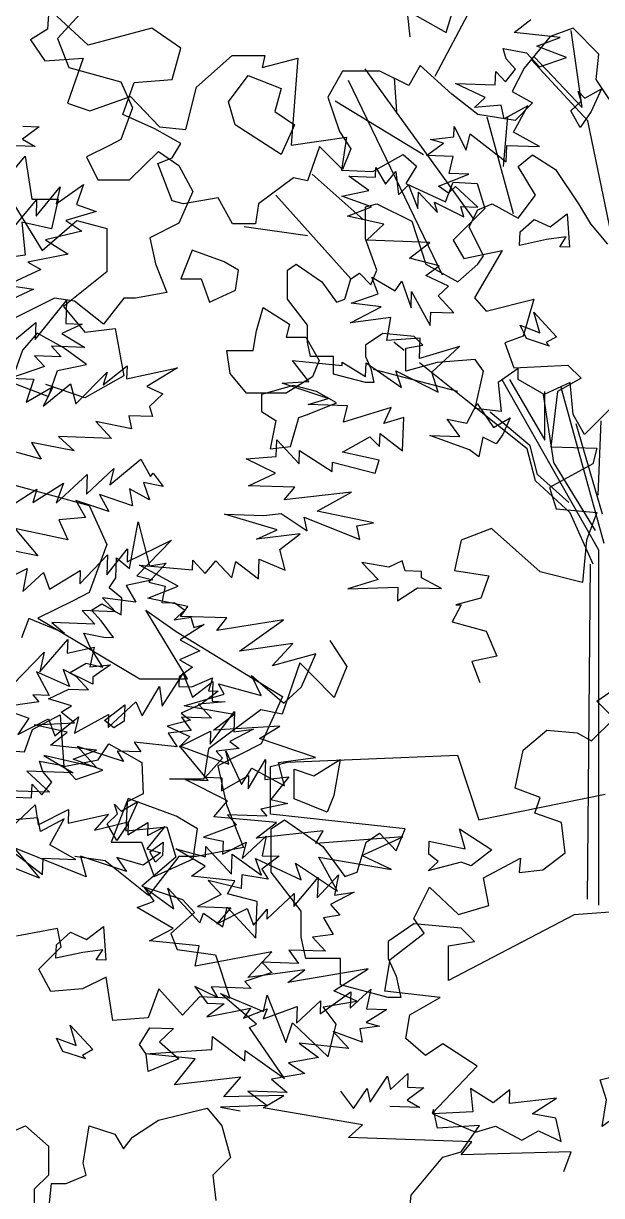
# Model space of a CAD drawing. Header units: inches. Extents: x 11.9 to 85.3, y 21.1 to 37.4.
# Drawn here: x 53.6167 to 53.8244, y 23.2043 to 23.6256 of the extents above; entities that cross this region are included whole.
import ezdxf

# ---------------------------------------------------------------- set-up
doc = ezdxf.new("R2010")
doc.units = ezdxf.units.IN
doc.header["$MEASUREMENT"] = 0
doc.layers.add('CAY', color=94, linetype='Continuous')
doc.layers.add('CAY-3', color=61, linetype='Continuous')

# ---------------------------------------------------------------- blocks, each defined once
blk = doc.blocks.new('A$C76451831')
at = {"layer": 'CAY'}
for p, q in [((4659.22, 1729.96), (4665.97, 1767.35)), ((4665.97, 1767.35), (4675.16, 1732.12)), ((4648.09, 1722.64), (4648.64, 1738.49)), ((4648.64, 1738.49), (4659.22, 1729.96)), ((4688.38, 1734.38), (4674.7, 1718.99)), ((4675.16, 1732.12), (4688.38, 1734.38)), ((4642.83, 1714.67), (4648.09, 1722.64)), ((4674.7, 1718.99), (4687.73, 1715.82)), ((4652.95, 1706.15), (4642.83, 1714.67)), ((4687.73, 1715.82), (4685.01, 1702.77)), ((4628.6, 1696.58), (4636.94, 1701.73)), ((4636.94, 1701.73), (4652.49, 1693.02)), ((4652.49, 1693.02), (4652.95, 1706.15)), ((4685.01, 1702.77), (4695.42, 1702.4)), ((4695.42, 1702.4), (4703.37, 1696.69)), ((4636.46, 1688.14), (4628.6, 1696.58)), ((4703.37, 1696.69), (4694.94, 1688.82)), ((4694.94, 1688.82), (4708.16, 1691.08)), ((4708.16, 1691.08), (4710.59, 1682.83)), ((4646.41, 1674.65), (4636.46, 1688.14)), ((4718.84, 1685.27), (4699.82, 1672.78)), ((4710.59, 1682.83), (4718.84, 1685.27)), ((4627.57, 1667.15), (4622.52, 1678.2)), ((4622.52, 1678.2), (4638.72, 1674.92)), ((4638.72, 1674.92), (4646.41, 1674.65)), ((4699.82, 1672.78), (4715.38, 1664.08)), ((4637.88, 1650.92), (4627.57, 1667.15)), ((4715.38, 1664.08), (4699.27, 1656.94)), ((4610.99, 1646.42), (4624.4, 1654.11)), ((4624.4, 1654.11), (4637.88, 1650.92)), ((4699.27, 1656.94), (4709.49, 1651.14)), ((4616.33, 1643.51), (4610.99, 1646.42)), ((4626.37, 1632.73), (4616.33, 1643.51)), ((4698.79, 1643.35), (4698.52, 1635.65)), ((4709.49, 1651.14), (4698.79, 1643.35)), ((4594.41, 1625.69), (4610.53, 1633.29)), ((4610.53, 1633.29), (4626.37, 1632.73)), ((4698.52, 1635.65), (4708.93, 1635.29)), ((4708.93, 1635.29), (4725.5, 1642.42)), ((4725.5, 1642.42), (4722.42, 1632.1)), ((4612.79, 1620.06), (4594.41, 1625.69)), ((4730.11, 1631.83), (4716.61, 1621.42)), ((4722.42, 1632.1), (4730.11, 1631.83)), ((4604.45, 1614.91), (4612.79, 1620.06)), ((4615.03, 1606.38), (4604.45, 1614.91)), ((4716.61, 1621.42), (4700.5, 1614.28)), ((4723.65, 1589.44), (4743.14, 1615.51)), ((4743.14, 1615.51), (4742.57, 1599.21)), ((4582.8, 1604.79), (4615.03, 1606.38)), ((4708, 1608.58), (4689.26, 1603.79)), ((4700.5, 1614.28), (4708, 1608.58)), ((4609.33, 1598.88), (4582.8, 1604.79)), ((4595.82, 1588.47), (4609.33, 1598.88)), ((4689.26, 1603.79), (4707.54, 1595.45)), ((4699.56, 1587.56), (4724.01, 1599.86)), ((4724.01, 1599.86), (4723.65, 1589.44)), ((4758.5, 1601.37), (4739.58, 1591.61)), ((4742.57, 1599.21), (4758.5, 1601.37)), ((4632.84, 1584.45), (4595.82, 1588.47)), ((4707.54, 1595.45), (4699.56, 1587.56)), ((4739.58, 1591.61), (4747.09, 1585.91)), ((4614.02, 1577.41), (4632.84, 1584.45)), ((4637.72, 1568.42), (4614.02, 1577.41)), ((4733.68, 1578.21), (4720, 1562.82)), ((4747.09, 1585.91), (4728.44, 1583.84)), ((4728.44, 1583.84), (4733.68, 1578.21)), ((4754.11, 1553.47), (4768.07, 1577.01)), ((4768.07, 1577.01), (4767.52, 1561.16)), ((4587.22, 1575.62), (4605.68, 1572.26)), ((4589.65, 1567.38), (4587.22, 1575.62)), ((4605.68, 1572.26), (4616.16, 1561.01)), ((4616.16, 1561.01), (4637.72, 1568.42)), ((4589, 1548.81), (4597.06, 1558.96)), ((4597.06, 1558.96), (4589.65, 1567.38)), ((4720, 1562.82), (4733.12, 1562.37)), ((4732.76, 1551.95), (4754.49, 1564.34)), ((4733.12, 1562.37), (4732.76, 1551.95)), ((4754.49, 1564.34), (4754.11, 1553.47)), ((4767.52, 1561.16), (4786.63, 1563.22)), ((4786.63, 1563.22), (4772.4, 1545.13)), ((4580.76, 1546.38), (4581.14, 1557.25)), ((4581.14, 1557.25), (4589, 1548.81)), ((4549.08, 1547.49), (4580.76, 1546.38)), ((4785.88, 1541.94), (4764.42, 1537.25)), ((4772.4, 1545.13), (4785.88, 1541.94)), ((4585.64, 1530.34), (4564.27, 1528.37)), ((4587.97, 1519.38), (4585.64, 1530.34)), ((4769.21, 1531.64), (4737.53, 1532.75)), ((4737.53, 1532.75), (4744.95, 1524.78)), ((4764.42, 1537.25), (4769.21, 1531.64)), ((4606.91, 1529.6), (4587.97, 1519.38)), ((4595.3, 1508.7), (4606.91, 1529.6)), ((4744.95, 1524.78), (4718.32, 1514.83)), ((4718.32, 1514.83), (4734.07, 1511.56)), ((4734.07, 1511.56), (4733.7, 1501.15)), ((4749.45, 1497.88), (4768.66, 1515.79)), ((4768.66, 1515.79), (4765.39, 1500.04)), ((4560.81, 1507.18), (4589.49, 1484.87)), ((4616.2, 1497.09), (4595.3, 1508.7)), ((4733.7, 1501.15), (4752.62, 1510.91)), ((4752.62, 1510.91), (4749.45, 1497.88)), ((4589.49, 1484.87), (4589.95, 1498.01)), ((4589.95, 1498.01), (4616.2, 1497.09)), ((4778.96, 1499.57), (4765.01, 1489.17)), ((4765.39, 1500.04), (4778.96, 1499.57)), ((4748.99, 1484.74), (4748.61, 1473.88)), ((4770.17, 1481.29), (4748.99, 1484.74)), ((4765.01, 1489.17), (4770.17, 1481.29)), ((4809.52, 1466.31), (4826.48, 1484.76)), ((4826.48, 1484.76), (4823.2, 1468.55)), ((4722.1, 1480.24), (4732.58, 1469)), ((4748.61, 1473.88), (4722.1, 1480.24)), ((4790.7, 1459.26), (4810.09, 1482.61)), ((4810.09, 1482.61), (4809.52, 1466.31)), ((4732.58, 1469), (4713.66, 1459.23)), ((4769.05, 1449.14), (4791.06, 1469.68)), ((4791.06, 1469.68), (4790.7, 1459.26)), ((4839.13, 1470.72), (4820.21, 1460.95)), ((4823.2, 1468.55), (4839.13, 1470.72)), ((4713.66, 1459.23), (4740.37, 1458.3)), ((4740.37, 1458.3), (4729.04, 1445.55)), ((4729.04, 1445.55), (4753.49, 1457.84)), ((4753.49, 1457.84), (4758.46, 1444.52)), ((4758.46, 1444.52), (4769.33, 1457.29)), ((4769.33, 1457.29), (4769.05, 1449.14)), ((4820.21, 1460.95), (4827.62, 1452.53)), ((4827.62, 1452.53), (4814.4, 1450.27)), ((4814.4, 1450.27), (4822.09, 1436.86)), ((4822.09, 1436.86), (4805.7, 1434.71)), ((4805.7, 1434.71), (4816.18, 1423.46)), ((4786.77, 1424.49), (4794.55, 1413.79)), ((4816.18, 1423.46), (4786.77, 1424.49)), ((4794.55, 1413.79), (4765.13, 1414.82)), ((4765.13, 1414.82), (4772.99, 1406.39)), ((4772.99, 1406.39), (4751.45, 1399.43)), ((4751.45, 1399.43), (4756.69, 1393.81)), ((4711.43, 1395.39), (4721.38, 1381.9)), ((4729.7, 1386.59), (4711.43, 1395.39)), ((4724.56, 1394.93), (4729.7, 1386.59)), ((4756.69, 1393.81), (4724.56, 1394.93)), ((4811.71, 1373.3), (4836.35, 1391.03)), ((4835.89, 1377.9), (4852.29, 1393.19)), ((4836.35, 1391.03), (4835.89, 1377.9)), ((4852.29, 1393.19), (4849.02, 1377.44)), ((4734.96, 1381.42), (4721, 1371.03)), ((4721.38, 1381.9), (4734.96, 1381.42)), ((4792.87, 1365.8), (4812.08, 1383.71)), ((4812.08, 1383.71), (4811.71, 1373.3)), ((4721, 1371.03), (4756.14, 1377.96)), ((4756.14, 1377.96), (4750.42, 1370)), ((4750.42, 1370), (4769.26, 1377.5)), ((4766.26, 1369.45), (4793.35, 1379.38)), ((4769.26, 1377.5), (4766.26, 1369.45)), ((4793.35, 1379.38), (4792.87, 1365.8)), ((4865.31, 1376.87), (4848.64, 1366.57)), ((4849.02, 1377.44), (4865.31, 1376.87)), ((4859.4, 1363.48), (4843.47, 1361.31)), ((4843.47, 1361.31), (4845.37, 1350.82)), ((4848.64, 1366.57), (4859.4, 1363.48)), ((4822.1, 1359.34), (4834.77, 1345.75)), ((4845.37, 1350.82), (4822.1, 1359.34)), ((4834.77, 1345.75), (4795.03, 1349.86)), ((4795.03, 1349.86), (4810.5, 1338.44)), ((4810.5, 1338.44), (4786.33, 1334.29)), ((4786.33, 1334.29), (4799.63, 1325.67)), ((4799.63, 1325.67), (4772.73, 1321.17)), ((4868.06, 1312.85), (4882.1, 1325.51)), ((4882.1, 1325.51), (4881.72, 1314.64)), ((4772.73, 1321.17), (4785.5, 1310.3)), ((4851.84, 1302.54), (4865.71, 1323.36)), ((4865.71, 1323.36), (4868.06, 1312.85)), ((4894.84, 1314.18), (4881.35, 1304.23)), ((4881.72, 1314.64), (4894.84, 1314.18)), ((4753.81, 1311.4), (4769.28, 1299.98)), ((4785.5, 1310.3), (4753.81, 1311.4)), ((4828.14, 1311.53), (4838.52, 1297.56)), ((4838.52, 1297.56), (4849.5, 1313.5)), ((4849.5, 1313.5), (4851.84, 1302.54)), ((4682.3, 1288.37), (4721.22, 1297.81)), ((4721.22, 1297.81), (4733.01, 1283.65)), ((4769.28, 1299.98), (4732.07, 1298.56)), ((4732.07, 1298.56), (4747.83, 1295.74)), ((4891.57, 1298.43), (4867.58, 1299.27)), ((4881.35, 1304.23), (4891.57, 1298.43)), ((4661.47, 1274.61), (4682.3, 1288.37)), ((4554.94, 1274.61), (4575.78, 1283.65)), ((4575.78, 1283.65), (4594.25, 1267.53)), ((4622.16, 1253.76), (4626.88, 1283.65)), ((4626.88, 1283.65), (4647.32, 1276.97)), ((4647.32, 1276.97), (4654.39, 1265.17)), ((4733.01, 1283.65), (4740.09, 1258.48)), ((4594.25, 1267.53), (4594.25, 1244.33)), ((4654.39, 1265.17), (4661.47, 1274.61)), ((4740.09, 1258.48), (4725.93, 1244.33)), ((4624.52, 1244.33), (4622.16, 1253.76)), ((4594.25, 1244.33), (4582.85, 1232.92)), ((4608.4, 1237.64), (4624.52, 1244.33)), ((4725.93, 1244.33), (4728.29, 1223.88)), ((4582.85, 1232.92), (4582.85, 1212.08)), ((4594.25, 1214.44), (4596.61, 1237.64)), ((4596.61, 1237.64), (4608.4, 1237.64)), ((5019.17, 937.2), (4991.66, 907.32)), ((5357.2, 912.14), (5370.71, 922.55)), ((5394.22, 908.13), (5357.2, 912.14)), ((4991.66, 907.32), (5000.7, 884.12)), ((5375.39, 901.08), (5394.22, 908.13)), ((5399.1, 892.09), (5375.39, 901.08)), ((5351.03, 891.05), (5348.6, 899.29)), ((5348.6, 899.29), (5367.06, 895.93)), ((5367.06, 895.93), (5377.54, 884.68)), ((5377.54, 884.68), (5399.1, 892.09)), ((5000.7, 884.12), (5042.37, 872.71)), ((5350.38, 872.48), (5358.44, 882.63)), ((5358.44, 882.63), (5351.03, 891.05)), ((5342.14, 870.05), (5342.52, 880.92)), ((5342.52, 880.92), (5350.38, 872.48)), ((5042.37, 872.71), (5051.8, 851.87)), ((5310.45, 871.16), (5342.14, 870.05)), ((5334.08, 859.91), (5310.45, 871.16)), ((5325.65, 852.04), (5334.08, 859.91)), ((5051.8, 851.87), (5042.37, 826.31)), ((5347.01, 854.01), (5325.65, 852.04)), ((5349.35, 843.05), (5347.01, 854.01)), ((5368.29, 853.27), (5349.35, 843.05)), ((5356.68, 832.37), (5368.29, 853.27)), ((2133.95, 774.01), (2125.31, 835.75)), ((5308.97, 828.6), (5309.25, 836.75)), ((5309.25, 836.75), (5319.01, 817.82)), ((5042.37, 826.31), (5033.32, 821.59)), ((5290.32, 826.53), (5308.97, 828.6)), ((5300.63, 823.45), (5290.32, 826.53)), ((5319.01, 817.82), (5322.19, 830.85)), ((5322.19, 830.85), (5350.86, 808.55)), ((5377.57, 820.76), (5356.68, 832.37)), ((5033.32, 821.59), (5014.85, 812.55)), ((5049.44, 794.06), (5072.63, 816.87)), ((5072.63, 816.87), (5088.75, 805.47)), ((5287.14, 813.49), (5300.63, 823.45)), ((5350.86, 808.55), (5351.32, 821.68)), ((5351.32, 821.68), (5377.57, 820.76)), ((2138.67, 763.39), (2093.47, 812.15)), ((2095.82, 814.51), (2133.95, 774.01)), ((5014.85, 812.55), (5023.89, 794.06)), ((5308.42, 812.75), (5287.14, 813.49)), ((5305.23, 799.26), (5308.42, 812.75)), ((2047.68, 684.5), (1960.21, 805.07)), ((1985.76, 770.86), (1983.84, 797.94)), ((5088.75, 805.47), (5100.15, 784.63)), ((5246.21, 796.33), (5246.48, 804.03)), ((5246.48, 804.03), (5254.17, 790.62)), ((5254.17, 790.62), (5262.68, 800.75)), ((5262.68, 800.75), (5264.75, 782.09)), ((5296.71, 789.13), (5321.07, 798.71)), ((5321.07, 798.71), (5305.23, 799.26)), ((2022.33, 639.81), (1946.85, 795.64)), ((5023.89, 794.06), (5049.44, 794.06)), ((5240.86, 785.64), (5224.94, 797.08)), ((5224.94, 797.08), (5246.21, 796.33)), ((5264.75, 782.09), (5272.73, 789.97)), ((5272.73, 789.97), (5280.23, 771.12)), ((5304.67, 783.41), (5296.71, 789.13)), ((5310.29, 788.66), (5304.67, 783.41)), ((5328.3, 772.16), (5310.29, 788.66)), ((2006.99, 736.26), (1936.23, 779.12)), ((4951.7, 782.9), (4979.41, 737.48)), ((5100.15, 784.63), (5088.75, 759.46)), ((5219.39, 780.95), (5240.86, 785.64)), ((5243.11, 772.42), (5219.39, 780.95)), ((5280.23, 771.12), (5280.68, 784.25)), ((5280.68, 784.25), (5295.97, 767.85)), ((5223.82, 764.93), (5243.11, 772.42)), ((5295.97, 767.85), (5293.54, 776.09)), ((5293.54, 776.09), (5317.15, 764.39)), ((5314.72, 772.64), (5328.3, 772.16)), ((5317.15, 764.39), (5314.72, 772.64)), ((2079.11, 689.01), (2057.88, 766.34)), ((2071.06, 726.82), (2074.45, 766.86)), ((2157.54, 671.77), (2138.67, 763.39)), ((4979.41, 737.48), (5007.12, 761.66)), ((5007.12, 761.66), (5031.3, 755.18)), ((5253.05, 758.47), (5223.82, 764.93)), ((5031.3, 755.18), (5031.3, 720.37)), ((5088.75, 759.46), (5065.56, 747.66)), ((5239.46, 745.8), (5253.05, 758.47)), ((5065.56, 747.66), (5070.27, 726.82)), ((5289.7, 744.04), (5239.46, 745.8)), ((5273.4, 731.46), (5289.7, 744.04)), ((5070.27, 726.82), (5079.31, 704.01)), ((5297.2, 725.19), (5273.4, 731.46)), ((5286.51, 717.41), (5297.2, 725.19)), ((1958.78, 684.36), (1917.81, 720.82)), ((5031.3, 720.37), (4996.51, 692.65)), ((5248.39, 702.87), (5243.42, 716.19)), ((5243.42, 716.19), (5262.06, 705.11)), ((5304.79, 709.06), (5286.51, 717.41)), ((1948.81, 636.77), (1888.67, 704.01)), ((5079.31, 704.01), (5054.16, 699.29)), ((5262.06, 705.11), (5267.32, 713.09)), ((5267.32, 713.09), (5274.73, 691.52)), ((5274.73, 691.52), (5275.19, 704.66)), ((5275.19, 704.66), (5290.09, 677.39)), ((5296.36, 701.2), (5304.79, 709.06)), ((4989.3, 699.29), (4952.35, 680.81)), ((5005.42, 696.93), (4989.3, 699.29)), ((5028.61, 678.45), (5005.42, 696.93)), ((5044.72, 699.29), (5028.61, 678.45)), ((5054.16, 699.29), (5044.72, 699.29)), ((5226.83, 695.46), (5248.39, 702.87)), ((5250.74, 692.36), (5226.83, 695.46)), ((5309.03, 687.61), (5296.36, 701.2)), ((4996.51, 692.65), (5013.61, 672.01)), ((5226.28, 679.62), (5250.74, 692.36)), ((5290.09, 677.39), (5290.47, 688.25)), ((5290.47, 688.25), (5309.03, 687.61)), ((1914.22, 671.37), (1863.51, 678.45)), ((5258.6, 683.93), (5226.28, 679.62)), ((5255.24, 665.46), (5258.6, 683.93)), ((5013.61, 672.01), (5037.78, 674.95)), ((5037.78, 674.95), (5044.86, 637.2)), ((5282.04, 667.24), (5255.24, 665.46)), ((5281.47, 650.94), (5282.04, 667.24)), ((5313.53, 660.7), (5281.47, 650.94)), ((5291.51, 640.16), (5313.53, 660.7)), ((5179.91, 649.5), (5219.64, 645.39)), ((5192.92, 632.73), (5179.91, 649.5)), ((5219.64, 645.39), (5219.74, 648.11)), ((5219.74, 648.11), (5238.37, 636.58)), ((5238.37, 636.58), (5238.75, 647.45)), ((5238.75, 647.45), (5267.07, 627.87)), ((5262.55, 641.18), (5296.39, 624.13)), ((5267.07, 627.87), (5262.55, 641.18)), ((5296.39, 624.13), (5291.51, 640.16)), ((5013.61, 619.51), (4982.36, 630.13)), ((5044.86, 637.2), (5013.61, 619.51)), ((5171.57, 631.21), (5192.92, 632.73)), ((5208.3, 619.04), (5171.57, 631.21)), ((5192.27, 614.16), (5208.3, 619.04)), ((5223.95, 613.06), (5192.27, 614.16)), ((5220.78, 600.02), (5223.95, 613.06)), ((5258.8, 611.84), (5220.78, 600.02)), ((5252.91, 598.9), (5258.8, 611.84)), ((5268.94, 603.78), (5252.91, 598.9)), ((5268.01, 577.07), (5268.94, 603.78)), ((1991.49, 579.54), (1983.4, 586.04)), ((5166.8, 572.44), (5167.27, 586.02)), ((5167.27, 586.02), (5185.18, 566.81)), ((5219.94, 576.02), (5241.67, 588.41)), ((5241.67, 588.41), (5249.55, 580.43)), ((5249.55, 580.43), (5249.91, 590.84)), ((5249.91, 590.84), (5268.01, 577.07)), ((5185.18, 566.81), (5185.54, 577.23)), ((5185.54, 577.23), (5211.69, 560.45)), ((5249.17, 569.56), (5219.94, 576.02)), ((2034.5, 546.71), (1966.89, 564.41)), ((2041.19, 539.64), (2003.71, 569.74)), ((5142.71, 570.56), (5166.8, 572.44)), ((5166.34, 559.31), (5142.71, 570.56)), ((5211.69, 560.45), (5211.96, 568.14)), ((5211.96, 568.14), (5246.09, 559.24)), ((5246.09, 559.24), (5249.17, 569.56)), ((2147.32, 419.7), (2069.92, 556.01)), ((2075.78, 556.15), (2104.08, 507.78)), ((5144.69, 549.18), (5166.34, 559.31)), ((2104.08, 507.78), (2104.08, 546.71)), ((2151.64, 424.81), (2117.3, 549.89)), ((5181.8, 547.89), (5144.69, 549.18)), ((5173.29, 537.76), (5181.8, 547.89)), ((2089.93, 500.71), (2041.19, 539.64)), ((2102.9, 544.36), (2111.16, 489.69)), ((5226.98, 544.04), (5173.29, 537.76)), ((5199.71, 528.68), (5226.98, 544.04)), ((2092.29, 503.06), (2060.45, 530.2)), ((5125.31, 526.29), (5156.99, 525.18)), ((5167.47, 513.94), (5125.31, 526.29)), ((5156.99, 525.18), (5170.65, 526.97)), ((5170.65, 526.97), (5191.46, 513.1)), ((5244.7, 519.4), (5199.71, 528.68)), ((2150.46, 448.4), (2129.24, 520.76)), ((2146.93, 463.74), (2149.28, 523.12)), ((5189.12, 524.06), (5233.82, 506.18)), ((5191.46, 513.1), (5189.12, 524.06)), ((5231.48, 517.14), (5244.7, 519.4)), ((5233.82, 506.18), (5231.48, 517.14)), ((5150.9, 506.35), (5167.47, 513.94)), ((5185.94, 510.57), (5150.9, 506.35)), ((5169.64, 497.99), (5185.94, 510.57)), ((2096.61, 475.14), (2089.93, 500.71)), ((2098.18, 480.26), (2092.29, 503.06)), ((5174.04, 481.52), (5169.64, 497.99)), ((2111.16, 489.69), (2144.57, 435.43)), ((5099.74, 481.85), (5100.01, 489.54)), ((5100.01, 489.54), (5110.05, 478.77)), ((5110.05, 478.77), (5118.57, 488.9)), ((5118.57, 488.9), (5131.23, 475.31)), ((5131.23, 475.31), (5134.41, 488.34)), ((5134.41, 488.34), (5152.5, 474.56)), ((5152.5, 474.56), (5153.06, 490.41)), ((5153.06, 490.41), (5174.04, 481.52)), ((2123.34, 457.84), (2098.18, 480.26)), ((5057.27, 485.6), (5099.74, 481.85)), ((5088.4, 468.64), (5057.27, 485.6)), ((2124.52, 449.58), (2096.61, 475.14)), ((5064.05, 459.07), (5088.4, 468.64)), ((5096, 452.51), (5064.05, 459.07)), ((5090.28, 444.55), (5096, 452.51)), ((2142.99, 408.29), (2124.52, 449.58)), ((5062.55, 449.63), (5086.72, 432.52)), ((5127.39, 443.26), (5090.28, 444.55)), ((5119.34, 433.11), (5127.39, 443.26)), ((5172.65, 441.67), (5119.34, 433.11)), ((5137.34, 416.61), (5172.65, 441.67)), ((5180.15, 422.83), (5137.34, 416.61)), ((5163.66, 404.81), (5180.15, 422.83)), ((2147.32, 135.38), (2147.32, 419.7)), ((5198.44, 414.48), (5163.66, 404.81)), ((5187.1, 388.13), (5198.44, 414.48)), ((2138.28, 140.1), (2140.64, 408.29)), ((5154.68, 381.1), (5147.08, 397.23)), ((5147.08, 397.23), (5173.04, 375.02)), ((5120.57, 390.45), (5154.68, 381.1)), ((5125.26, 382.13), (5120.57, 390.45)), ((5173.04, 375.02), (5187.1, 388.13)), ((5093.21, 372.82), (5125.26, 382.13)), ((5171.94, 380.31), (5154.84, 342.56)), ((5132.85, 366), (5093.21, 372.82)), ((5116.55, 353.42), (5132.85, 366)), ((5169.68, 356.55), (5116.55, 353.42)), ((5153.48, 346.69), (5169.68, 356.55)), ((5112.43, 313.22), (5089.38, 340.77)), ((5089.38, 340.77), (5128.75, 326.25)), ((5154.84, 342.56), (5120.06, 324.86)), ((5198.26, 331.53), (5153.48, 346.69)), ((5126.39, 336.76), (5139.05, 310.02)), ((5128.75, 326.25), (5126.39, 336.76)), ((5168.67, 327.57), (5198.26, 331.53)), ((5120.06, 324.86), (5127.13, 293.6)), ((5139.05, 310.02), (5147.21, 322.88)), ((5147.21, 322.88), (5173.45, 308.82)), ((5173.45, 308.82), (5168.67, 327.57)), ((5093.87, 313.86), (5112.43, 313.22)), ((5127.72, 296.82), (5093.87, 313.86)), ((5116.85, 284.05), (5127.72, 296.82)), ((5127.13, 293.6), (5140.69, 259.39)), ((5166.99, 279.58), (5116.85, 284.05)), ((5150.69, 267), (5166.99, 279.58)), ((5204.37, 272.83), (5150.69, 267)), ((5198.57, 262.61), (5204.37, 272.83)), ((5268.09, 267.89), (5198.57, 262.61)), ((5235.4, 253.16), (5268.09, 267.89)), ((5110.03, 244.39), (5086.5, 258.36)), ((5086.5, 258.36), (5110.3, 252.09)), ((5140.69, 259.39), (5102.96, 252.31)), ((5110.3, 252.09), (5110.58, 260.24)), ((5110.58, 260.24), (5131.11, 238.22)), ((5131.11, 238.22), (5131.66, 254.07)), ((5131.66, 254.07), (5155.1, 237.38)), ((5029.84, 248.77), (5005.67, 252.31)), ((5064.63, 221.05), (5029.84, 248.77)), ((5088.81, 252.31), (5064.63, 221.05)), ((5102.96, 252.31), (5088.81, 252.31)), ((5098.88, 236.62), (5110.03, 244.39)), ((5155.1, 237.38), (5150.12, 250.7)), ((5150.12, 250.7), (5186.68, 233.56)), ((5186.68, 233.56), (5182.16, 246.86)), ((5182.16, 246.86), (5215.82, 224.38)), ((5200.91, 251.65), (5259.03, 241.91)), ((5215.82, 224.38), (5200.91, 251.65)), ((5259.03, 241.91), (5235.4, 253.16)), ((5133.64, 232.69), (5098.88, 236.62)), ((5069.17, 216.35), (5061.4, 227.51)), ((5061.4, 227.51), (5084.82, 210.37)), ((5079.96, 226.86), (5105.73, 199.21)), ((5084.82, 210.37), (5079.96, 226.86)), ((5127.84, 222.47), (5133.64, 232.69)), ((5055.4, 211.39), (5069.17, 216.35)), ((5151.64, 216.19), (5127.84, 222.47)), ((5150.61, 186.76), (5151.64, 216.19)), ((5084.27, 194.52), (5055.4, 211.39)), ((5105.73, 199.21), (5108.71, 206.81)), ((5108.71, 206.81), (5124.19, 195.85)), ((5124.19, 195.85), (5127.46, 211.6)), ((5127.46, 211.6), (5150.61, 186.76)), ((5065.35, 184.75), (5084.27, 194.52)), ((5105.08, 180.65), (5065.35, 184.75)), ((5101.8, 164.44), (5105.08, 180.65)), ((5163.37, 175.89), (5101.8, 164.44)), ((5144.07, 155.26), (5163.37, 175.89)), ((5189.6, 161.37), (5144.07, 155.26)), ((5240.39, 162.32), (5176.11, 151.42)), ((5176.11, 151.42), (5189.6, 161.37)), ((5213.04, 144.69), (5240.39, 162.32)), ((5150.92, 117.85), (5122.33, 142.42)), ((5122.33, 142.42), (5156.72, 128.07)), ((5156.72, 128.07), (5159.44, 141.12)), ((5159.44, 141.12), (5174.44, 103.42)), ((5231.32, 136.34), (5213.04, 144.69)), ((5204.43, 131.84), (5231.32, 136.34)), ((5214.82, 117.88), (5204.43, 131.84)), ((5145.4, 115.32), (5150.92, 117.85)), ((5173.42, 74.45), (5145.4, 115.32)), ((5174.44, 103.42), (5179.97, 119.1)), ((5179.97, 119.1), (5208.47, 91.81)), ((5208.47, 91.81), (5214.82, 117.88)), ((5115.33, 97.78), (5115.69, 108.2)), ((5115.69, 108.2), (5141.75, 88.7)), ((5062.19, 94.2), (5115.33, 97.78)), ((5101.92, 90.09), (5062.19, 94.2)), ((5141.75, 88.7), (5142.03, 96.85)), ((5142.03, 96.85), (5173.42, 74.45)), ((5085.34, 69.36), (5101.92, 90.09)), ((5138.57, 75.66), (5085.34, 69.36)), ((5124.88, 59.82), (5138.57, 75.66)), ((5172.95, 60.86), (5124.88, 59.82)), ((5156.29, 51.02), (5172.95, 60.86)), ((5236.02, 37.35), (5156.29, 51.02)), ((5224.8, 27.32), (5236.02, 37.35)), ((5323.46, 23.87), (5224.8, 27.32)), ((5314.94, 13.29), (5323.46, 23.87)), ((5402.93, 15.66), (5314.94, 13.29)), ((5396.95, 0), (5402.93, 15.66))]:
    blk.add_line(p, q, dxfattribs=at)
for points in [[(4594.63, 2177.64), (4593.58, 2161.82), (4579.87, 2153.38), (4591.47, 2136.51), (4622.06, 2138.62), (4609.4, 2102.76), (4627.33, 2096.43), (4660.02, 2108.03), (4683.23, 2083.77), (4704.32, 2081.66), (4712.76, 2115.41), (4741.23, 2140.73), (4767.6, 2140.73), (4765.49, 2131.23), (4793.97, 2138.62), (4788.7, 2069.01), (4832.99, 2075.34), (4828.77, 2048.97), (4854.09, 2047.91), (4878.34, 2061.62), (4888.89, 2052.13), (4880.45, 2038.42), (4912.09, 2023.66), (4918.42, 2039.48), (4937.41, 2038.42), (4943.73, 2018.38), (4918.42, 1993.07), (4926.86, 1978.3), (4957.45, 1984.63), (4935.3, 1946.66), (4944.79, 1936.12), (4982.76, 1945.61), (4974.32, 1916.08), (4959.56, 1910.8), (4966.94, 1890.77), (5010.18, 1892.87), (5020.73, 1882.33), (5001.74, 1871.78), (4996.47, 1827.48), (5033.38, 1826.43), (5030.22, 1813.77), (4995.41, 1794.79), (5000.69, 1777.91), (5033.38, 1774.75), (5024.95, 1752.6), (5021.78, 1718.85), (4988.03, 1727.29), (4949.01, 1762.09), (4924.75, 1752.6), (4919.48, 1728.34), (4946.9, 1724.12), (4940.57, 1706.2), (4920.53, 1700.92), (4924.75, 1700.92), (4917.37, 1687.21), (4944.79, 1679.83), (4953.23, 1659.79), (4933.19, 1655.57), (4939.52, 1638.7)], [(4882.54, 1207.08), (4884.65, 1228.17), (4909.96, 1258.76), (4924.73, 1262.97), (4939.5, 1284.07), (4905.75, 1281.96), (4902.58, 1296.72), (4901.53, 1293.56), (4937.39, 1331.53), (4909.96, 1349.46), (4896.25, 1339.97), (4880.43, 1353.68), (4883.6, 1372.66), (4907.85, 1386.37), (4863.56, 1391.65), (4867.78, 1416.96), (4895.2, 1438.05), (4886.76, 1449.65), (4899.42, 1474.97), (4922.62, 1452.82), (4946.88, 1460.2), (4942.66, 1482.35), (4972.19, 1498.17), (4971.14, 1486.57), (4990.12, 1488.68), (5008.05, 1502.39), (5004.89, 1526.65), (4983.79, 1534.03), (4988.01, 1546.69), (4967.97, 1554.07), (4974.3, 1584.65), (4993.28, 1600.47), (5017.54, 1598.37), (5029.14, 1592.04), (5047.07, 1609.97), (5033.36, 1623.68), (5057.62, 1640.55)], [(4680.01, 1494.86), (4675.32, 1503.18), (4686.01, 1510.97), (4685.63, 1500.1), (4680.01, 1494.86)], [(2163.83, 768.5), (2145.35, 796.42), (2147.32, 816.87), (2126.88, 837.71), (2108.4, 831.03), (2087.57, 805.47), (2078.14, 786.99), (2094.25, 777.94), (2080.49, 763.78), (2050.62, 768.5), (2029.79, 784.63), (2004.24, 807.83), (1995.2, 791.7), (1972, 803.11), (1942.13, 803.11), (1930.34, 782.27), (1939.77, 754.74), (1948.81, 740.98), (1942.13, 724.46), (1930.34, 736.26), (1923.73, 742.87), (1914.22, 715.42), (1902.82, 717.77), (1874.91, 696.93), (1872.55, 680.81), (1854.08, 680.81), (1842.68, 701.65), (1814.77, 696.93), (1805.73, 699.29), (1794.33, 729.18), (1805.73, 733.9), (1812.81, 745.3), (1791.97, 757.1), (1766.42, 768.5), (1775.46, 794.06), (1805.73, 796.42), (1812.81, 821.59), (1789.61, 837.71), (1738.51, 823.95), (1713.36, 847.15)], [(1686.22, 759.09), (1699.34, 758.63), (1685.85, 748.67), (1696.07, 742.88), (1672.09, 743.71)], [(1677.91, 676.87), (1697.3, 700.22), (1696.84, 687.09), (1716.24, 710.44), (1713.05, 696.95), (1734.89, 712.51), (1729.34, 696.38), (1745.01, 690.85), (1720.74, 683.53), (1733.58, 674.93), (1704.34, 668.24), (1722.52, 656.73), (1690.12, 650.15), (1700.79, 644.34), (1673.61, 631.69), (1694.81, 628.68), (1673.15, 618.56)], [(1671.86, 581.43), (1696.59, 601.87), (1696.11, 588.29), (1721.22, 619.6), (1720.58, 601.03), (1733.7, 600.57), (1717.58, 592.98), (1735.77, 581.92), (1709.07, 582.85), (1716.93, 574.41), (1695.66, 575.16), (1703.52, 566.72), (1676.45, 557.24), (1695.01, 556.59), (1688.93, 538.22), (1710.66, 550.61), (1702.41, 535.03), (1724.33, 552.85), (1728.76, 536.83), (1753.66, 562.25), (1750.58, 551.93), (1769.69, 567.13), (1769.33, 556.72), (1809.97, 565.72), (1785.43, 550.71), (1798.37, 544.82), (1787.59, 534.77), (1790.02, 526.53), (1771.02, 527.19), (1773.37, 516.68), (1744.58, 522.67), (1757.24, 509.09), (1714.7, 510.57), (1727.44, 499.25), (1693.24, 505.88), (1700.92, 492.47), (1669.06, 501.28)], [(1670.02, 450.93), (1697.37, 468.56), (1694.28, 457.79), (1718.83, 473.25), (1712.83, 457.14), (1737.66, 480.3), (1737.1, 464.45), (1759.12, 484.99), (1755.95, 471.96), (1780.68, 492.4), (1788.35, 478.53), (1790.71, 481.17), (1798.49, 470.47), (1782.74, 473.74), (1787.7, 459.97), (1771.69, 468.69), (1773.93, 455.01), (1747.51, 464.09), (1755.2, 450.68), (1728.77, 459.31), (1736.46, 445.89), (1715.09, 443.92), (1722.23, 427.8), (1679.95, 436.98), (1698.22, 415.04), (1666.28, 421.59)], [(1654.66, 387.55), (1689.71, 404.91), (1686.35, 386.44), (1702.74, 401.73), (1707.71, 388.41), (1732.25, 403.42), (1731.87, 392.56), (1753.98, 415.81), (1753.43, 399.96), (1770.02, 420.69), (1769.65, 410.28), (1805.15, 427.63), (1777.42, 399.13), (1790.45, 395.95), (1768.99, 391.26), (1776.68, 377.85), (1750.07, 381.5), (1760.55, 370.25), (1733.85, 371.18), (1743.89, 360.4), (1709.5, 361.61), (1719.62, 353.09), (1691.03, 364.97), (1685.05, 349.31)], [(1678.31, 311.92), (1703.23, 337.8), (1699.96, 322.04), (1722.16, 348.02), (1721.78, 337.15), (1743.24, 341.84), (1739.98, 326.09), (1756.35, 327.78), (1742.41, 317.84), (1742.22, 312.41), (1718.61, 324.11), (1723.57, 310.34), (1697.24, 322.14), (1707.46, 303.2), (1694.33, 303.65), (1699.12, 298.05), (1667.25, 293.72), (1690.97, 285.19), (1682.35, 271.89), (1706.81, 284.63), (1711.76, 270.86), (1730.87, 286.06), (1727.7, 273.02), (1754.96, 287.94), (1754.59, 277.52), (1776.61, 298.06), (1781.66, 287), (1795.62, 310.54), (1797.79, 294.6), (1814.56, 320.76), (1822.06, 301.91), (1838.36, 314.49), (1837.8, 298.64), (1848.21, 298.28), (1826.85, 296.31), (1837.33, 285.06), (1813.34, 285.9), (1821.13, 275.2), (1802.47, 273.13), (1809.79, 262), (1775.49, 265.91), (1780.65, 258.03), (1761.64, 258.69), (1766.79, 250.35), (1730.05, 262.51), (1745.32, 245.66), (1703.06, 255.3), (1726.59, 241.33), (1689.48, 242.62), (1707.47, 225.68), (1664.92, 227.16)], [(1677.04, 197.72), (1696.24, 215.64), (1698.4, 199.7), (1722.85, 211.99), (1722.47, 201.12), (1754.89, 208.15), (1743.57, 195.4), (1770.54, 202.17), (1770.18, 191.75), (1786.38, 201.61), (1786.02, 191.2), (1799.87, 198.42), (1785.64, 180.33), (1796.41, 177.24), (1782.46, 167.3), (1761.38, 173.47), (1769.15, 162.32), (1732.42, 174.48), (1736.83, 158.01), (1679.18, 181.33), (1699.63, 157.04), (1654.93, 174.47)], [(5254.85, 1037.27), (5265.39, 984.54), (5273.83, 908.6)], [(5338.17, 995.08), (5322.35, 930.75), (5293.87, 876.96)], [(2156.75, 532.95), (2135.92, 512.11), (2126.88, 528.23), (2124.52, 553.79), (2103.69, 544.36), (2082.85, 556.15), (2082.85, 565.2), (2066.74, 553.79), (2069.1, 530.59), (2048.26, 532.95), (2054.94, 562.84), (2048.26, 572.28), (2017.99, 569.92), (1992.84, 562.84), (1992.84, 581.32), (2006.6, 583.68), (1999.52, 590.76), (1974.36, 593.12), (1960.61, 583.68), (1960.61, 574.63), (1964.93, 565.2), (1967.29, 553.79), (1960.61, 553.79), (1935.05, 560.48), (1935.05, 574.63), (1916.58, 574.63), (1914.22, 586.04), (1914.22, 599.8), (1898.11, 620.64), (1898.11, 643.85), (1905.18, 648.56), (1925.62, 634.41), (1937.41, 618.28), (1944.1, 620.64), (1948.81, 636.77), (1955.89, 641.49), (1964.93, 632.05), (1969.65, 643.85), (1960.61, 669.01), (1960.61, 694.57), (1969.65, 696.93), (1997.55, 683.17), (2008.95, 648.56), (2034.5, 634.41), (2050.62, 648.56), (2054.94, 655.25), (2043.55, 678.45), (2050.62, 692.21), (2062.02, 696.93), (2082.85, 685.53), (2096.61, 704.01), (2082.85, 726.82), (2094.25, 736.26), (2112.73, 724.46), (2131.2, 696.93), (2140.64, 680.81), (2154.39, 664.69)]]:
    blk.add_lwpolyline(points, dxfattribs=at)
for points in [[(4784.52, 1915.19), (4800.35, 1915.19), (4810.91, 1896.71), (4805.63, 1883.5), (4784.52, 1870.3), (4752.84, 1870.3), (4739.65, 1886.14), (4737.01, 1904.63), (4758.12, 1904.63), (4760.76, 1920.47), (4766.04, 1938.95), (4787.16, 1925.75)], [(4639.11, 1608.26), (4655.41, 1620.84), (4654.95, 1607.71), (4646.62, 1602.56)], [(4791, 1545.5), (4791, 1569.26), (4806.84, 1563.98), (4827.95, 1577.18), (4822.67, 1548.14), (4817.39, 1534.94)], [(4641.21, 1525.68), (4649.64, 1533.55), (4647.2, 1541.34), (4652.44, 1535.72), (4665.85, 1543.41), (4657.51, 1525.11), (4648.9, 1512.27)], [(4640.12, 1416.47), (4632.42, 1416.74), (4637.69, 1424.71), (4621.75, 1422.55), (4600.29, 1417.86), (4600.67, 1428.72), (4611.89, 1438.76), (4624.83, 1432.87), (4638.34, 1443.28)], [(4624.21, 1337.24), (4605.84, 1343.32), (4600.78, 1353.92), (4616.43, 1347.93), (4611.56, 1364.42), (4629.91, 1344.74), (4621.59, 1340.05)], [(4672.37, 1340.99), (4667.21, 1348.88), (4675.38, 1362.19), (4694.39, 1361.53), (4683.15, 1351.04), (4698.53, 1337.36), (4674.16, 1327.33)], [(2062.07, 857.92), (2075.26, 879.05), (2022.48, 916.01), (1985.53, 894.89), (1990.81, 886.97), (1982.89, 857.92), (2025.12, 834.16), (2035.67, 868.49)], [(5402.59, 849.35), (5411.02, 857.22), (5408.57, 865.01), (5413.82, 859.39), (5427.23, 867.08), (5418.88, 848.78), (5410.28, 835.94)], [(4915.73, 781.35), (4928.92, 802.48), (4952.68, 797.2), (4965.87, 813.04), (4971.15, 778.71), (4992.27, 778.71), (4986.99, 754.95), (4963.23, 760.23), (4965.87, 733.83), (4947.4, 731.19), (4942.12, 736.47), (4942.12, 760.23), (4915.73, 760.23), (4899.89, 776.07)], [(1856.21, 760.23), (1850.93, 778.71), (1866.76, 799.84), (1893.15, 789.28), (1887.88, 770.79), (1903.71, 760.23), (1893.15, 736.47)], [(5401.49, 740.14), (5393.8, 740.41), (5399.06, 748.38), (5383.13, 746.22), (5361.67, 741.53), (5362.05, 752.4), (5373.27, 762.43), (5386.21, 756.54), (5399.71, 766.95)], [(5385.59, 660.91), (5367.22, 666.99), (5362.15, 677.59), (5377.8, 671.61), (5372.94, 688.09), (5391.29, 668.41), (5382.97, 663.72)], [(4975.54, 671.37), (4963.75, 657.61), (4954.71, 632.05), (4984.58, 620.64), (4991.66, 641.49), (5014.85, 646.2), (4996.37, 659.97)], [(5321.51, 577.92), (5289.74, 589.45), (5313.73, 588.62), (5303.79, 602.56), (5319.54, 599.29), (5327.79, 614.87), (5340.72, 595.83), (5354.13, 603.52), (5348.22, 590.13), (5342.97, 582.61), (5332.29, 587.97), (5329.02, 572.21)], [(5270.09, 480.89), (5267.66, 489.13), (5257.06, 484.06), (5235.43, 487.54), (5248.55, 473.93), (5224.28, 466.62), (5264.2, 467.94), (5263.82, 457.08), (5280.04, 467.39), (5299.05, 466.73), (5283.04, 475.45), (5283.22, 480.43)], [(5288.9, 254.01), (5289.27, 264.43), (5318.06, 258.44), (5313.63, 274.46), (5339.33, 257.69), (5323.02, 244.66), (5314.96, 247.66), (5288.45, 240.88), (5296.41, 248.31)], [(1808.96, 206.53), (1770.64, 220.69), (1757.08, 185.88), (1781.25, 185.88), (1791.27, 158.16), (1822.52, 172.32), (1826.06, 196.5)], [(5431.12, 57.29), (5426.24, 73.32), (5444.99, 78.11), (5445.64, 96.67), (5466.17, 74.65), (5479.75, 87.32), (5495.3, 65.47), (5521.65, 67.27), (5534.95, 59.1), (5502.63, 54.79), (5481.72, 65.95), (5467.95, 47.84), (5452.3, 53.83), (5427.66, 36.1)], [(5395.07, 24.09), (5390.74, 42.83), (5371.82, 46.21), (5391.29, 58.68), (5353.54, 54.56), (5353.92, 65.42), (5340.41, 55.01), (5322.23, 66.53), (5324.3, 47.87), (5292.07, 46.28), (5326.45, 31.48), (5342.48, 36.36), (5363.39, 25.2), (5376.78, 32.44)]]:
    blk.add_lwpolyline(points, close=True, dxfattribs=at)
at = {"layer": 'CAY-3'}
for p, q in [((4954.64, 550.49), (5017.14, 533.39)), ((5017.14, 533.39), (5031.3, 502.12)), ((5031.3, 502.12), (5017.14, 463.78)), ((5017.14, 463.78), (5003.58, 456.71)), ((5003.58, 456.71), (4975.87, 443.14)), ((4975.87, 443.14), (5057.56, 394.47)), ((5095.88, 394.47), (5062.55, 449.63)), ((5086.72, 432.52), (5171.94, 380.31)), ((5057.56, 394.47), (5095.88, 394.47)), ((1932.09, 347.17), (1945.65, 326.52)), ((1908.03, 329.36), (1893.76, 288.18)), ((1917.93, 319.45), (1908.03, 329.36)), ((1935.62, 301.75), (1917.93, 319.45)), ((1945.65, 326.52), (1935.62, 301.75)), ((1876.66, 291.72), (1834.8, 260.46)), ((1893.76, 288.18), (1876.66, 291.72)), ((1834.8, 260.46), (1831.26, 236.28)), ((1898.01, 249.95), (2034.2, 255.49)), ((2034.2, 255.49), (2051.3, 203.58)), ((1884.45, 246.41), (1898.01, 249.95)), ((1884.45, 208.07), (1884.45, 246.41)), ((1831.26, 236.28), (1803.55, 236.28)), ((2051.3, 203.58), (2152.51, 224.24)), ((1992.33, 196.5), (1884.45, 208.07)), ((1885.02, 196.5), (1895.64, 203.58)), ((1895.64, 203.58), (1926.3, 182.34)), ((1885.02, 161.7), (1885.02, 196.5)), ((1961.08, 185.88), (1971.7, 192.96)), ((1971.7, 192.96), (1985.26, 178.81)), ((1985.26, 178.81), (1992.33, 196.5)), ((1926.3, 182.34), (1943.99, 158.16)), ((1954.01, 161.7), (1961.08, 185.88)), ((1909.2, 130.44), (1885.02, 161.7)), ((1943.99, 158.16), (1954.01, 161.7)), ((1909.2, 109.79), (1909.2, 130.44)), ((2127.74, 127.5), (2027.12, 74.99)), ((2173.14, 131.04), (2127.74, 127.5)), ((1999.41, 120.41), (1978.77, 106.25)), ((2037.15, 116.87), (1999.41, 120.41)), ((2047.76, 106.25), (2037.15, 116.87)), ((1912.74, 92.69), (1909.2, 109.79)), ((1978.77, 106.25), (1978.77, 92.69)), ((2027.12, 102.71), (2047.76, 106.25)), ((2027.12, 74.99), (2027.12, 102.71)), ((1940.45, 92.69), (1912.74, 92.69)), ((1940.45, 71.45), (1940.45, 92.69)), ((1978.77, 92.69), (1985.26, 78.53)), ((1985.26, 78.53), (1988.8, 61.42)), ((1978.77, 61.42), (1940.45, 71.45)), ((1988.8, 61.42), (1978.77, 61.42))]:
    blk.add_line(p, q, dxfattribs=at)
for points in [[(1847.4, 650.53), (1821.85, 659.97), (1812.81, 636.77), (1828.92, 636.77), (1835.61, 618.28), (1856.44, 627.72), (1858.8, 643.85)], [(1921.3, 546.71), (1902.82, 551.43), (1877.27, 544.36), (1877.27, 530.59), (1888.67, 523.51), (1884.35, 500.71), (1900.46, 502.67), (1907.15, 525.87), (1914.22, 528.23), (1937.41, 537.67)]]:
    blk.add_lwpolyline(points, close=True, dxfattribs=at)
blk.add_lwpolyline([(4934.65, 338.15), (4965.24, 336.04), (4971.56, 353.97), (4993.71, 365.57), (4996.88, 324.44), (5024.3, 329.71), (5032.74, 342.37), (5059.1, 327.61), (5060.16, 302.29), (5047.5, 295.96), (5046.45, 272.76), (5079.14, 275.93), (5086.52, 251.67), (5059.1, 228.46), (5091.8, 217.92), (5101.29, 207.37), (5082.31, 190.5), (5087.58, 177.84), (5118.16, 173.62), (5129.77, 138.82), (5105.51, 139.87), (5091.8, 125.11), (5072.81, 146.2), (5064.38, 123), (5035.9, 120.89), (5030.63, 155.69), (5011.64, 146.2), (4986.33, 144.09), (4976.84, 162.02), (4994.77, 179.95), (4991.6, 194.71), (4958.91, 188.39)], dxfattribs=at)

msp = doc.modelspace()

# ---------------------------------------------------------------- block references
at = {"layer": 'CAY', "xscale": 0.0004489089019145984, "yscale": 0.0004489089019145984, "zscale": 0.0004489089019145984}
for p in [(52.85948, 23.24794), (51.38809, 23.21295), (51.56325, 22.65309)]:
    msp.add_blockref('A$C76451831', p, dxfattribs=at)

doc.saveas('drawing.dxf')
